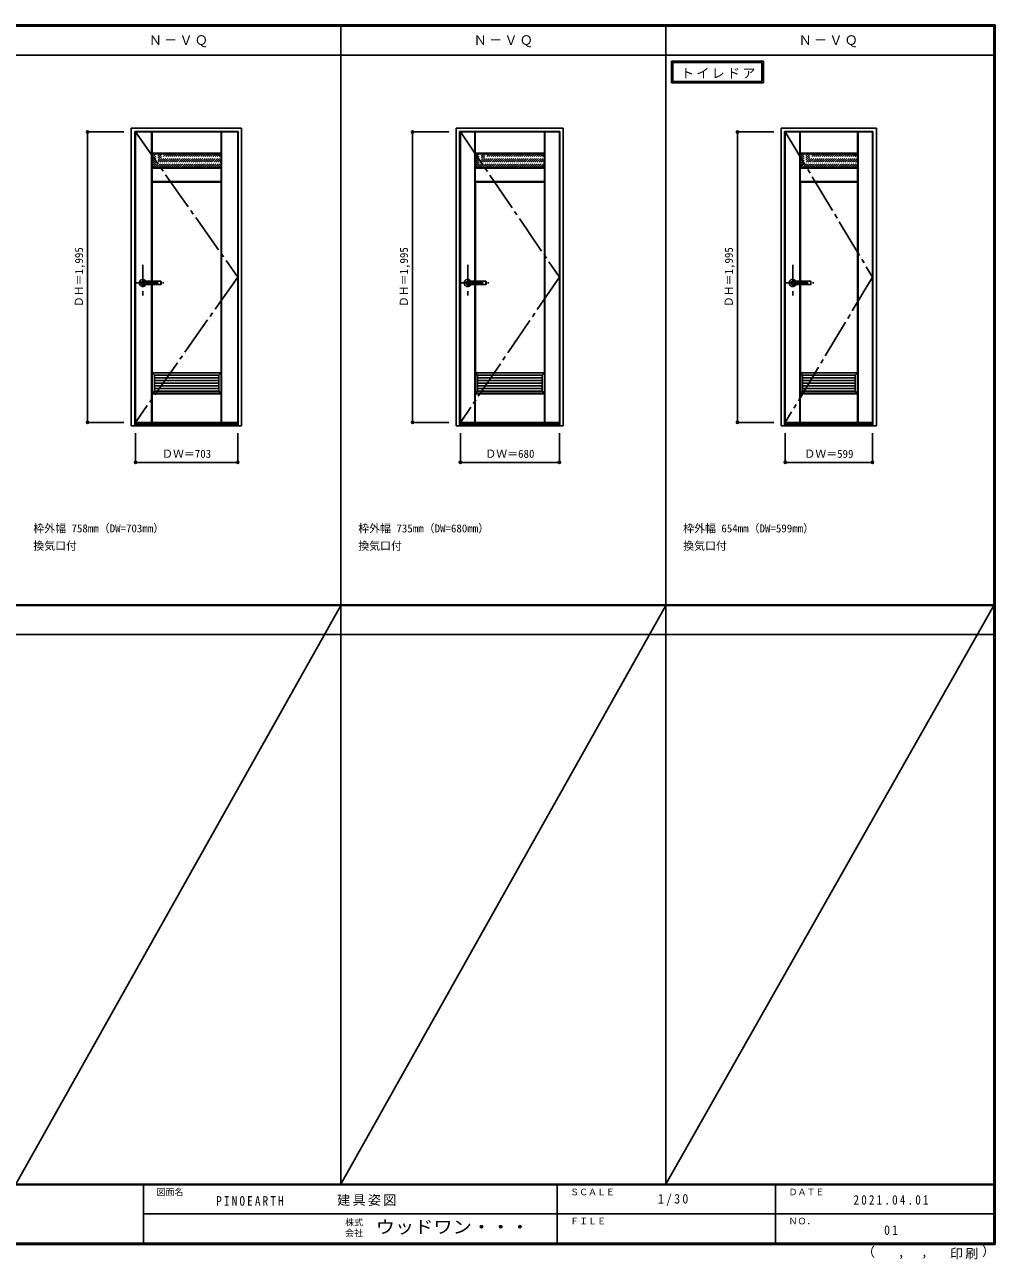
# Model space of a CAD drawing. Units: millimetres, scale not verified. Extents: x -6000 to 5700, y -4307 to 4175.
# Drawn here: x -966 to 5700, y -4307 to 4175 of the extents above; entities that cross this region are included whole.
import ezdxf
from ezdxf.enums import TextEntityAlignment as Align

# ---------------------------------------------------------------- set-up
doc = ezdxf.new("R2010")
doc.units = ezdxf.units.MM
doc.header["$LTSCALE"] = 30
doc.header["$PDMODE"] = 32
doc.header["$PDSIZE"] = 15
for name, pattern in [('CHAIN1', [8, 5, -1, 1, -1]), ('CHAIN2', [12, 9, -1, 1, -1]), ('DASHED1', [1.8, 1.2, -0.6])]:
    doc.linetypes.add(name, pattern=pattern)
for name, color, linetype in [('0-1_通り芯', 4, 'CHAIN1'), ('0-2_扉', 3, 'Continuous'), ('0-3_仕上げ', 7, 'Continuous'), ('0-4_枠', 3, 'Continuous'), ('0-5_レバー', 3, 'Continuous'), ('0-7', 7, 'CHAIN2'), ('0-A_文字', 7, 'Continuous'), ('0-B_寸法', 7, 'Continuous'), ('0-C_ハッチ', 4, 'DASHED1'), ('F-1_枠', 6, 'Continuous'), ('F-A_文字', 7, 'Continuous')]:
    doc.layers.add(name, color=color, linetype=linetype)
doc.styles.add('ＭＳ ゴシック', font='')
doc.styles.get('ＭＳ ゴシック').set_extended_font_data('MS Gothic')

msp = doc.modelspace()

# ---------------------------------------------------------------- linework, layer by layer
at = {"layer": '0-1_通り芯'}
for p, q in [((-154.2, 2524.5), (-154.2, 2314.5)), ((2077.4, 2524.5), (2077.4, 2314.5)), ((4309, 2524.5), (4309, 2314.5)), ((-199.2, 2400.5), (-9.2, 2400.5)), ((2032.4, 2400.5), (2222.4, 2400.5)), ((4264, 2400.5), (4454, 2400.5))]:
    msp.add_line(p, q, dxfattribs=at)
at = {"layer": '0-2_扉'}
for p, q in [((-205.2, 3438), (497.8, 3438)), ((-205.2, 1443), (-205.2, 3438)), ((497.8, 1443), (497.8, 3438)), ((2026.4, 3438), (2706.4, 3438)), ((2026.4, 1443), (2026.4, 3438)), ((2706.4, 1443), (2706.4, 3438)), ((4258, 3438), (4857, 3438)), ((4258, 1443), (4258, 3438)), ((4857, 1443), (4857, 3438)), ((-205.2, 1443), (497.8, 1443)), ((2026.4, 1443), (2706.4, 1443)), ((4258, 1443), (4857, 1443))]:
    msp.add_line(p, q, dxfattribs=at)
at = {"layer": '0-3_仕上げ'}
for p, q in [((-94.2, 2412), (-94.2, 3438)), ((-92.7, 3290.5), (-92.7, 3438)), ((-91.2, 3292), (-91.2, 3438)), ((383.8, 3292), (383.8, 3438)), ((385.3, 3290.5), (385.3, 3438)), ((386.8, 1443), (386.8, 3438)), ((2125.9, 2412), (2125.9, 3438)), ((2127.4, 3290.5), (2127.4, 3438)), ((2128.9, 3292), (2128.9, 3438)), ((2603.9, 3292), (2603.9, 3438)), ((2605.4, 3290.5), (2605.4, 3438)), ((2606.9, 1443), (2606.9, 3438)), ((4357.5, 2412), (4357.5, 3438)), ((4359, 3290.5), (4359, 3438)), ((4360.5, 3292), (4360.5, 3438)), ((4754.5, 3292), (4754.5, 3438)), ((4756, 3290.5), (4756, 3438)), ((4757.5, 1443), (4757.5, 3438)), ((-91.2, 3292), (-92.7, 3290.5)), ((-90.2, 3288), (-92.7, 3290.5)), ((383.8, 3292), (-91.2, 3292)), ((385.3, 3290.5), (382.8, 3288)), ((383.8, 3292), (385.3, 3290.5)), ((2128.9, 3292), (2127.4, 3290.5)), ((2129.9, 3288), (2127.4, 3290.5)), ((2603.9, 3292), (2128.9, 3292)), ((2605.4, 3290.5), (2602.9, 3288)), ((2603.9, 3292), (2605.4, 3290.5)), ((4360.5, 3292), (4359, 3290.5)), ((4361.5, 3288), (4359, 3290.5)), ((4754.5, 3292), (4360.5, 3292)), ((4756, 3290.5), (4753.5, 3288)), ((4754.5, 3292), (4756, 3290.5)), ((-91.2, 3189), (-92.7, 3190.5)), ((-91.2, 3097), (-91.2, 3189)), ((383.8, 3189), (-91.2, 3189)), ((382.8, 3193), (385.3, 3190.5)), ((383.8, 3189), (385.3, 3190.5)), ((383.8, 3097), (383.8, 3189)), ((385.3, 3095.5), (385.3, 3190.5)), ((2128.9, 3189), (2127.4, 3190.5)), ((2128.9, 3097), (2128.9, 3189)), ((2603.9, 3189), (2128.9, 3189)), ((2602.9, 3193), (2605.4, 3190.5)), ((2603.9, 3189), (2605.4, 3190.5)), ((2603.9, 3097), (2603.9, 3189)), ((2605.4, 3095.5), (2605.4, 3190.5)), ((4359, 3095.5), (4359, 3190.5)), ((4360.5, 3097), (4360.5, 3189)), ((4754.5, 3189), (4360.5, 3189)), ((4753.5, 3193), (4756, 3190.5)), ((4754.5, 3189), (4756, 3190.5)), ((4754.5, 3097), (4754.5, 3189)), ((4756, 3095.5), (4756, 3190.5)), ((-91.2, 3097), (-92.7, 3095.5)), ((-91.2, 3097), (383.8, 3097)), ((2128.9, 3097), (2127.4, 3095.5)), ((2128.9, 3097), (2603.9, 3097)), ((4360.5, 3097), (4359, 3095.5)), ((4361.5, 3093), (4359, 3095.5)), ((4360.5, 3097), (4754.5, 3097)), ((4756, 3095.5), (4753.5, 3093)), ((4754.5, 3097), (4756, 3095.5)), ((-94.2, 1443), (-94.2, 2389)), ((2125.9, 1443), (2125.9, 2389)), ((4357.5, 1443), (4357.5, 2389)), ((-90.2, 1783), (-75.2, 1768)), ((-90.2, 1783), (-90.2, 1643)), ((382.8, 1783), (-90.2, 1783)), ((367.8, 1768), (382.8, 1783)), ((382.8, 1643), (382.8, 1783)), ((2129.9, 1783), (2144.9, 1768)), ((2129.9, 1783), (2129.9, 1643)), ((2602.9, 1783), (2129.9, 1783)), ((2587.9, 1768), (2602.9, 1783)), ((2602.9, 1643), (2602.9, 1783)), ((4361.5, 1783), (4376.5, 1768)), ((4361.5, 1783), (4361.5, 1643)), ((4753.5, 1783), (4361.5, 1783)), ((4738.5, 1768), (4753.5, 1783)), ((4753.5, 1643), (4753.5, 1783)), ((-92.7, 1443), (-92.7, 1640.5)), ((-91.2, 1443), (-91.2, 1639)), ((383.8, 1639), (-91.2, 1639)), ((-75.2, 1658), (-90.2, 1643)), ((-90.2, 1643), (382.8, 1643)), ((382.8, 1643), (367.8, 1658)), ((382.8, 1643), (385.3, 1640.5)), ((383.8, 1639), (385.3, 1640.5)), ((383.8, 1443), (383.8, 1639)), ((385.3, 1443), (385.3, 1640.5)), ((2127.4, 1443), (2127.4, 1640.5)), ((2128.9, 1443), (2128.9, 1639)), ((2603.9, 1639), (2128.9, 1639)), ((2144.9, 1658), (2129.9, 1643)), ((2129.9, 1643), (2602.9, 1643)), ((2602.9, 1643), (2587.9, 1658)), ((2602.9, 1643), (2605.4, 1640.5)), ((2603.9, 1639), (2605.4, 1640.5)), ((2603.9, 1443), (2603.9, 1639)), ((2605.4, 1443), (2605.4, 1640.5)), ((4359, 1640.5), (4361.5, 1643)), ((4360.5, 1639), (4359, 1640.5)), ((4359, 1443), (4359, 1640.5)), ((4360.5, 1443), (4360.5, 1639)), ((4754.5, 1639), (4360.5, 1639)), ((4376.5, 1658), (4361.5, 1643)), ((4361.5, 1643), (4753.5, 1643)), ((4753.5, 1643), (4738.5, 1658)), ((4753.5, 1643), (4756, 1640.5)), ((4754.5, 1639), (4756, 1640.5)), ((4754.5, 1443), (4754.5, 1639)), ((4756, 1443), (4756, 1640.5))]:
    msp.add_line(p, q, dxfattribs=at)
at = {"layer": '0-3_仕上げ', "color": 3}
for p, q in [((382.8, 3288), (-90.2, 3288)), ((-90.2, 3193), (-90.2, 3288)), ((382.8, 3193), (382.8, 3288)), ((2129.9, 3193), (2129.9, 3288)), ((2602.9, 3288), (2129.9, 3288)), ((2602.9, 3193), (2602.9, 3288)), ((4361.5, 3193), (4361.5, 3288)), ((4753.5, 3288), (4361.5, 3288)), ((4753.5, 3193), (4753.5, 3288)), ((382.8, 3193), (-90.2, 3193)), ((2602.9, 3193), (2129.9, 3193)), ((4753.5, 3193), (4361.5, 3193)), ((-90.2, 3093), (-90.2, 2412)), ((2129.9, 3093), (2602.9, 3093)), ((2129.9, 3093), (2129.9, 2412)), ((2602.9, 3093), (2602.9, 1643)), ((4361.5, 3093), (4753.5, 3093)), ((4361.5, 3093), (4361.5, 2412)), ((4753.5, 3093), (4753.5, 1643)), ((-90.2, 2389), (-90.2, 1643)), ((2129.9, 2389), (2129.9, 1643)), ((4361.5, 2389), (4361.5, 1643)), ((-75.2, 1768), (-75.2, 1658)), ((367.8, 1768), (-75.2, 1768)), ((367.8, 1749.67), (-75.2, 1749.67)), ((367.8, 1731.33), (-75.2, 1731.33)), ((367.8, 1713), (-75.2, 1713)), ((367.8, 1658), (367.8, 1768)), ((2144.9, 1768), (2144.9, 1658)), ((2587.9, 1768), (2144.9, 1768)), ((2587.9, 1749.67), (2144.9, 1749.67)), ((2587.9, 1731.33), (2144.9, 1731.33)), ((2587.9, 1713), (2144.9, 1713)), ((2587.9, 1658), (2587.9, 1768)), ((4376.5, 1768), (4376.5, 1658)), ((4738.5, 1768), (4376.5, 1768)), ((4738.5, 1749.67), (4376.5, 1749.67)), ((4738.5, 1731.33), (4376.5, 1731.33)), ((4738.5, 1713), (4376.5, 1713)), ((4738.5, 1658), (4738.5, 1768)), ((382.8, 1643), (-90.2, 1643)), ((367.8, 1694.67), (-75.2, 1694.67)), ((367.8, 1676.33), (-75.2, 1676.33)), ((-75.2, 1658), (367.8, 1658)), ((2602.9, 1643), (2129.9, 1643)), ((2587.9, 1694.67), (2144.9, 1694.67)), ((2587.9, 1676.33), (2144.9, 1676.33)), ((2144.9, 1658), (2587.9, 1658)), ((4753.5, 1643), (4361.5, 1643)), ((4738.5, 1694.67), (4376.5, 1694.67)), ((4738.5, 1676.33), (4376.5, 1676.33)), ((4376.5, 1658), (4738.5, 1658))]:
    msp.add_line(p, q, dxfattribs=at)
at = {"layer": '0-3_仕上げ'}
for points in [[(-90.2, 3093), (-92.7, 3095.5), (-92.7, 3190.5), (-90.2, 3193)], [(2129.9, 3093), (2127.4, 3095.5), (2127.4, 3190.5), (2129.9, 3193)], [(4360.5, 3189), (4359, 3190.5), (4361.5, 3193)], [(383.8, 3097), (385.3, 3095.5), (382.8, 3093)], [(2603.9, 3097), (2605.4, 3095.5), (2602.9, 3093)], [(-91.2, 1639), (-92.7, 1640.5), (-90.2, 1643)], [(2128.9, 1639), (2127.4, 1640.5), (2129.9, 1643)]]:
    msp.add_lwpolyline(points, dxfattribs=at)
at = {"layer": '0-3_仕上げ', "color": 3}
msp.add_lwpolyline([(-90.2, 3093), (382.8, 3093), (382.8, 1643)], dxfattribs=at)
at = {"layer": '0-4_枠'}
for p, q in [((-234.2, 3465), (523.8, 3465)), ((-234.2, 1418), (-234.2, 3465)), ((-210.2, 3441), (499.8, 3441)), ((-210.2, 1418), (-210.2, 3441)), ((499.8, 1418), (499.8, 3441)), ((523.8, 1418), (523.8, 3465)), ((1997.4, 3465), (2732.4, 3465)), ((1997.4, 1418), (1997.4, 3465)), ((2021.4, 3441), (2708.4, 3441)), ((2021.4, 1418), (2021.4, 3441)), ((2708.4, 1418), (2708.4, 3441)), ((2732.4, 1418), (2732.4, 3465)), ((4229, 3465), (4883, 3465)), ((4229, 1418), (4229, 3465)), ((4253, 3441), (4859, 3441)), ((4253, 1418), (4253, 3441)), ((4859, 1418), (4859, 3441)), ((4883, 1418), (4883, 3465)), ((-234.2, 1418), (523.8, 1418)), ((-210.2, 1430), (499.8, 1430)), ((1997.4, 1418), (2732.4, 1418)), ((2021.4, 1430), (2708.4, 1430)), ((4229, 1418), (4883, 1418)), ((4253, 1430), (4859, 1430))]:
    msp.add_line(p, q, dxfattribs=at)
at = {"layer": '0-5_レバー'}
for p, q in [((-154.2, 2410), (-135.2, 2410)), ((-154.2, 2391), (-135.2, 2391)), ((-135.2, 2411), (-134.2, 2412)), ((-135.2, 2390), (-135.2, 2411)), ((-135.2, 2390), (-134.2, 2389)), ((-134.2, 2412), (-30.2, 2412)), ((-30.2, 2389), (-134.2, 2389)), ((-29.2, 2411), (-30.2, 2412)), ((-29.2, 2390), (-30.2, 2389)), ((-29.2, 2390), (-29.2, 2411)), ((2077.4, 2410), (2096.4, 2410)), ((2077.4, 2391), (2096.4, 2391)), ((2096.4, 2411), (2097.4, 2412)), ((2096.4, 2390), (2096.4, 2411)), ((2096.4, 2390), (2097.4, 2389)), ((2097.4, 2412), (2201.4, 2412)), ((2201.4, 2389), (2097.4, 2389)), ((2202.4, 2411), (2201.4, 2412)), ((2202.4, 2390), (2201.4, 2389)), ((2202.4, 2390), (2202.4, 2411)), ((4309, 2410), (4328, 2410)), ((4309, 2391), (4328, 2391)), ((4328, 2411), (4329, 2412)), ((4328, 2390), (4328, 2411)), ((4328, 2390), (4329, 2389)), ((4329, 2412), (4433, 2412)), ((4433, 2389), (4329, 2389)), ((4434, 2411), (4433, 2412)), ((4434, 2390), (4433, 2389)), ((4434, 2390), (4434, 2411))]:
    msp.add_line(p, q, dxfattribs=at)
at = {"layer": '0-5_レバー', "color": 4}
for p, q in [((-134.2, 2389), (-134.2, 2412)), ((-30.2, 2412), (-30.2, 2389)), ((2097.4, 2389), (2097.4, 2412)), ((2201.4, 2412), (2201.4, 2389)), ((4329, 2389), (4329, 2412)), ((4433, 2412), (4433, 2389))]:
    msp.add_line(p, q, dxfattribs=at)
for centre, radius, start, end in [((-154.2, 2400.5), 24.55, 27.93255, 332.06745), ((-154.2, 2400.5), 11, 59.72736, 300.27264), ((2077.4, 2400.5), 24.55, 27.93255, 332.06745), ((2077.4, 2400.5), 11, 59.72736, 300.27264), ((4309, 2400.5), 24.55, 27.93255, 332.06745), ((4309, 2400.5), 11, 59.72736, 300.27264)]:
    msp.add_arc(centre, radius, start, end, dxfattribs=at)
at = {"layer": '0-5_レバー'}
for centre in [(-154.2, 2400.5), (2077.4, 2400.5), (4309, 2400.5)]:
    msp.add_arc(centre, 9.5, 90, 270, dxfattribs=at)
at = {"layer": '0-7'}
for p, q in [((-205.2, 3438), (497.8, 2440.5)), ((2026.4, 3438), (2706.4, 2440.5)), ((4258, 3438), (4857, 2440.5)), ((497.8, 2440.5), (-205.2, 1443)), ((2706.4, 2440.5), (2026.4, 1443)), ((4857, 2440.5), (4258, 1443))]:
    msp.add_line(p, q, dxfattribs=at)
at = {"layer": '0-A_文字'}
for p, q in [((3476.4, 3925), (3476.4, 3775)), ((3486.4, 3915), (3486.4, 3785)), ((3486.4, 3915), (4097.43, 3915)), ((4097.43, 3915), (4097.43, 3785)), ((3476.4, 3775), (4107.43, 3775)), ((3486.4, 3785), (4097.43, 3785))]:
    msp.add_line(p, q, dxfattribs=at)
msp.add_lwpolyline([(3476.4, 3925), (4107.43, 3925), (4107.43, 3775)], dxfattribs=at)
at = {"layer": '0-B_寸法', "color": 4}
for p, q in [((-534.2, 3438), (-284.2, 3438)), ((-534.2, 3438), (-534.2, 1443)), ((1697.4, 3438), (1947.4, 3438)), ((1697.4, 3438), (1697.4, 1443)), ((3929, 3438), (4179, 3438)), ((3929, 3438), (3929, 1443)), ((-534.2, 1443), (-284.2, 1443)), ((1697.4, 1443), (1947.4, 1443)), ((3929, 1443), (4179, 1443)), ((-205.2, 1168), (-205.2, 1368)), ((497.8, 1168), (497.8, 1368)), ((2026.4, 1168), (2026.4, 1368)), ((2706.4, 1168), (2706.4, 1368)), ((4258, 1168), (4258, 1368)), ((4857, 1168), (4857, 1368)), ((-205.2, 1168), (497.8, 1168)), ((2026.4, 1168), (2706.4, 1168)), ((4258, 1168), (4857, 1168))]:
    msp.add_line(p, q, dxfattribs=at)
at = {"layer": '0-B_寸法'}
for p in [(-534.2, 3438), (1697.4, 3438), (3929, 3438), (-534.2, 1443), (1697.4, 1443), (3929, 1443), (-205.2, 1168), (497.8, 1168), (2026.4, 1168), (2706.4, 1168), (4258, 1168), (4857, 1168)]:
    msp.add_point(p, dxfattribs=at)
at = {"layer": '0-C_ハッチ'}
for p, q in [((-90.2, 3275.63), (-77.83, 3288)), ((-90.2, 3204.92), (-7.12, 3288)), ((-90.2, 3219.06), (-21.26, 3288)), ((-90.2, 3233.2), (-35.4, 3288)), ((-90.2, 3247.34), (-49.54, 3288)), ((-90.2, 3261.49), (-63.69, 3288)), ((-87.98, 3193), (7.02, 3288)), ((-73.83, 3193), (21.17, 3288)), ((-59.69, 3193), (35.31, 3288)), ((-45.55, 3193), (49.45, 3288)), ((-31.41, 3193), (63.59, 3288)), ((-17.27, 3193), (77.73, 3288)), ((-3.12, 3193), (91.88, 3288)), ((11.02, 3193), (106.02, 3288)), ((25.16, 3193), (120.16, 3288)), ((39.3, 3193), (134.3, 3288)), ((53.45, 3193), (148.45, 3288)), ((67.59, 3193), (162.59, 3288)), ((81.73, 3193), (176.73, 3288)), ((95.87, 3193), (190.87, 3288)), ((110.01, 3193), (205.01, 3288)), ((124.16, 3193), (219.16, 3288)), ((138.3, 3193), (233.3, 3288)), ((152.44, 3193), (247.44, 3288)), ((166.58, 3193), (261.58, 3288)), ((180.72, 3193), (275.72, 3288)), ((194.87, 3193), (289.87, 3288)), ((209.01, 3193), (304.01, 3288)), ((223.15, 3193), (318.15, 3288)), ((237.29, 3193), (332.29, 3288)), ((251.44, 3193), (346.44, 3288)), ((265.58, 3193), (360.58, 3288)), ((279.72, 3193), (374.72, 3288)), ((293.86, 3193), (382.8, 3281.94)), ((308, 3193), (382.8, 3267.8)), ((322.15, 3193), (382.8, 3253.65)), ((336.29, 3193), (382.8, 3239.51)), ((350.43, 3193), (382.8, 3225.37)), ((2129.9, 3204.7), (2213.2, 3288)), ((2129.9, 3218.85), (2199.06, 3288)), ((2129.9, 3232.99), (2184.91, 3288)), ((2129.9, 3247.13), (2170.77, 3288)), ((2129.9, 3261.27), (2156.63, 3288)), ((2129.9, 3275.41), (2142.49, 3288)), ((2132.34, 3193), (2227.34, 3288)), ((2146.48, 3193), (2241.48, 3288)), ((2160.62, 3193), (2255.62, 3288)), ((2174.77, 3193), (2269.77, 3288)), ((2188.91, 3193), (2283.91, 3288)), ((2203.05, 3193), (2298.05, 3288)), ((2217.19, 3193), (2312.19, 3288)), ((2231.33, 3193), (2326.33, 3288)), ((2245.48, 3193), (2340.48, 3288)), ((2259.62, 3193), (2354.62, 3288)), ((2273.76, 3193), (2368.76, 3288)), ((2287.9, 3193), (2382.9, 3288)), ((2302.05, 3193), (2397.05, 3288)), ((2316.19, 3193), (2411.19, 3288)), ((2330.33, 3193), (2425.33, 3288)), ((2344.47, 3193), (2439.47, 3288)), ((2358.61, 3193), (2453.61, 3288)), ((2372.76, 3193), (2467.76, 3288)), ((2386.9, 3193), (2481.9, 3288)), ((2401.04, 3193), (2496.04, 3288)), ((2415.18, 3193), (2510.18, 3288)), ((2429.32, 3193), (2524.32, 3288)), ((2443.47, 3193), (2538.47, 3288)), ((2457.61, 3193), (2552.61, 3288)), ((2471.75, 3193), (2566.75, 3288)), ((2485.89, 3193), (2580.89, 3288)), ((2500.04, 3193), (2595.04, 3288)), ((2514.18, 3193), (2602.9, 3281.72)), ((2528.32, 3193), (2602.9, 3267.58)), ((2542.46, 3193), (2602.9, 3253.44)), ((2556.6, 3193), (2602.9, 3239.3)), ((2570.75, 3193), (2602.9, 3225.15)), ((4361.5, 3205.69), (4443.81, 3288)), ((4361.5, 3219.83), (4429.67, 3288)), ((4361.5, 3233.98), (4415.52, 3288)), ((4361.5, 3248.12), (4401.38, 3288)), ((4361.5, 3262.26), (4387.24, 3288)), ((4361.5, 3276.4), (4373.1, 3288)), ((4362.95, 3193), (4457.95, 3288)), ((4377.09, 3193), (4472.09, 3288)), ((4391.23, 3193), (4486.23, 3288)), ((4405.38, 3193), (4500.38, 3288)), ((4419.52, 3193), (4514.52, 3288)), ((4433.66, 3193), (4528.66, 3288)), ((4447.8, 3193), (4542.8, 3288)), ((4461.95, 3193), (4556.95, 3288)), ((4476.09, 3193), (4571.09, 3288)), ((4490.23, 3193), (4585.23, 3288)), ((4504.37, 3193), (4599.37, 3288)), ((4518.51, 3193), (4613.51, 3288)), ((4532.66, 3193), (4627.66, 3288)), ((4546.8, 3193), (4641.8, 3288)), ((4560.94, 3193), (4655.94, 3288)), ((4575.08, 3193), (4670.08, 3288)), ((4589.22, 3193), (4684.22, 3288)), ((4603.37, 3193), (4698.37, 3288)), ((4617.51, 3193), (4712.51, 3288)), ((4631.65, 3193), (4726.65, 3288)), ((4645.79, 3193), (4740.79, 3288)), ((4659.93, 3193), (4753.5, 3286.57)), ((4674.08, 3193), (4753.5, 3272.42)), ((4688.22, 3193), (4753.5, 3258.28)), ((4702.36, 3193), (4753.5, 3244.14)), ((4716.5, 3193), (4753.5, 3230)), ((364.57, 3193), (382.8, 3211.23)), ((378.71, 3193), (382.8, 3197.09)), ((2584.89, 3193), (2602.9, 3211.01)), ((2599.03, 3193), (2602.9, 3196.87)), ((4730.65, 3193), (4753.5, 3215.85)), ((4744.79, 3193), (4753.5, 3201.71))]:
    msp.add_line(p, q, dxfattribs=at)
at = {"layer": 'F-1_枠'}
for p, q in [((-6000, 4175), (5700, 4175)), ((-6000, 4170), (5700, 4170)), ((-6000, 4165), (5700, 4165)), ((1204.8, 4175), (1204.8, -3790)), ((3436.4, 4175), (3436.4, -3790)), ((5690, 4175), (5690, -4205)), ((5695, 4175), (5695, -4205)), ((5700, 4175), (5700, -4205)), ((-6000, 3965), (5700, 3965)), ((-6000, 190.5), (5700, 190.5)), ((-6000, 187.5), (5700, 187.5)), ((-6000, 184.5), (5700, 184.5)), ((-6000, -15.5), (5700, -15.5)), ((5700, -3790), (-6000, -3790)), ((5700, -3795), (-6000, -3795)), ((-150, -3795), (-150, -4195)), ((2690, -3795), (2690, -4195)), ((4190, -3795), (4190, -4195)), ((-150, -3995), (5690, -3995.01)), ((5700, -4195), (-6000, -4195)), ((5700, -4200), (-6000, -4200)), ((5700, -4205), (-6000, -4205))]:
    msp.add_line(p, q, dxfattribs=at)
at = {"layer": 'F-A_文字'}
for p, q in [((1204.8, 184.5), (-1026.8, -3790)), ((1204.8, -3790), (3436.4, 184.5)), ((3436.4, -3790), (5690, 184.5))]:
    msp.add_line(p, q, dxfattribs=at)

# ---------------------------------------------------------------- texts
at = {"layer": '0-A_文字', "style": 'ＭＳ ゴシック'}
for s, p in [('枠外幅 758mm（DW=703mm）', (-906.8, 670.5)), ('枠外幅 735mm（DW=680mm）', (1324.8, 670.5)), ('枠外幅 654mm（DW=599mm）', (3556.4, 670.5)), ('換気口付', (-906.8, 550.5)), ('換気口付', (1324.8, 550.5)), ('換気口付', (3556.4, 550.5))]:
    msp.add_text(s, height=54.99, dxfattribs=at).set_placement(p, align=Align.BOTTOM_LEFT)
at = {"layer": '0-A_文字', "char_height": 65.98, "attachment_point": 7, "style": 'ＭＳ ゴシック'}
for s, insert in [('\\T1.17;Ｎ－ＶＱ', (-113.5, 4020)), ('\\T1.17;Ｎ－ＶＱ', (2118.1, 4020)), ('\\T1.17;Ｎ－ＶＱ', (4349.7, 4020)), ('\\T1.17;トイレドア', (3541.06, 3805))]:
    msp.add_mtext(s, dxfattribs=dict(at, insert=insert))
at = {"layer": '0-B_寸法', "style": 'ＭＳ ゴシック'}
for p in [(-549.2, 2234.25), (1682.4, 2234.25), (3914, 2234.25)]:
    msp.add_text('ＤＨ＝1,995', height=54.99, rotation=90, dxfattribs=at).set_placement(p, align=Align.BOTTOM_LEFT)
for s, p in [('ＤＷ＝703', (-22.45, 1183)), ('ＤＷ＝680', (2197.65, 1183)), ('ＤＷ＝599', (4388.75, 1183))]:
    msp.add_text(s, height=54.99, dxfattribs=at).set_placement(p, align=Align.BOTTOM_LEFT)
at = {"layer": 'F-A_文字', "style": 'ＭＳ ゴシック'}
for s, height, p in [('図面名', 43.99, (-60, -3880)), ('ＳＣＡＬＥ', 43.99, (2780, -3880)), ('ＤＡＴＥ', 43.99, (4280, -3880)), ('株式', 43.99, (1235, -4089)), ('ＦＩＬＥ', 43.99, (2780, -4080)), ('ＮＯ．', 43.99, (4280, -4080)), ('会社', 43.99, (1235, -4161)), ('（', 65.98, (4784.03, -4308.31)), ('）', 65.98, (5608.4, -4304.13)), (',', 65.98, (5031.28, -4308.31)), (',', 65.98, (5190.2, -4305.53))]:
    msp.add_text(s, height=height, dxfattribs=at).set_placement(p, align=Align.BOTTOM_LEFT)
at = {"layer": 'F-A_文字', "style": 'ＭＳ ゴシック', "width": 1.1}
msp.add_text('ウッドワン・・・', height=87.98, dxfattribs=at).set_placement((1445, -4155), align=Align.BOTTOM_LEFT)
at = {"layer": 'F-A_文字', "char_height": 65.98, "attachment_point": 7, "style": 'ＭＳ ゴシック'}
for s, insert in [('\\T1.39;\\W0.85;PINOEARTH', (350, -3940)), ('\\T1.17;建具姿図', (1180.42, -3940)), ('\\T1.38;\\W0.9;1/30', (3383.75, -3940)), ('\\T1.39;\\W0.85;2021.04.01', (4726.25, -3932.5)), ('\\T1.36;\\W0.9;01', (4936.25, -4140)), ('\\T1.17;印刷', (5388.15, -4306.92))]:
    msp.add_mtext(s, dxfattribs=dict(at, insert=insert))

doc.saveas('drawing.dxf')
